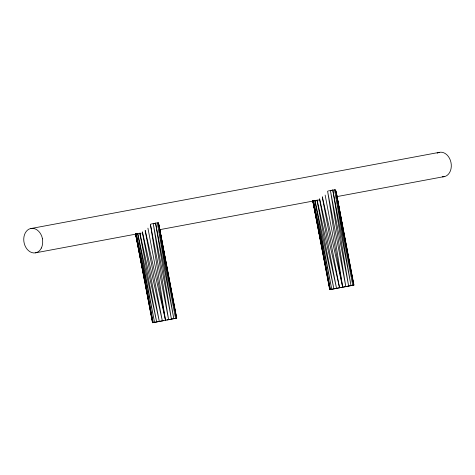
<?xml version="1.0" encoding="UTF-8"?>
<svg xmlns="http://www.w3.org/2000/svg" width="475" height="475" viewBox="0 0 475 475"><rect width="100%" height="100%" fill="white"/><g stroke="black" fill="none" stroke-linecap="round" stroke-linejoin="round"><path stroke-width="0.71" d="M135.618 234.282L152.493 322.727L176.724 318.108L158.905 224.687M176.724 318.108L166.891 320.025M312.692 200.498L329.697 289.661L339.536 287.749L322.341 197.606M336.371 192.981L353.934 285.048L340.931 287.565M163.727 320.631L152.493 322.727M329.697 289.661L353.934 285.048M151.092 224.034L158.329 222.686L176.534 318.131L158.929 224.847L164.819 256.951M328.302 190.968L335.534 189.62L353.744 285.071L336.14 191.781L342.024 223.891M30.905 228.54L439.458 152.321M35.542 252.837L141.223 233.124M160.027 229.615L319.152 199.928M337.238 196.549L444.095 176.617M322.305 196.644L342.695 287.143L327.59 191.104L345.8 286.556L330.428 190.57L348.638 286.015L332.797 190.125L331.36 190.404L332.797 190.125L351.007 285.576L334.537 189.804L352.747 285.249L335.671 190.35M145.261 230.428L165.49 320.203L150.385 224.164M319.61 198.669L339.536 287.749M142.399 231.735L162.325 320.809L145.13 230.672M317.098 199.91L336.52 288.325L319.556 199.399M139.887 232.97L159.309 321.385L142.352 232.465M314.955 200.325L333.872 288.836L316.985 200.331M137.744 233.391L156.661 321.902L139.781 233.391M313.482 200.616L331.77 289.245L314.806 200.325M136.278 233.682L154.559 322.311L137.596 233.385M313.001 200.735L313.732 204.369M314.462 208.008L314.759 209.463M135.791 233.795L136.521 237.435M136.818 238.889L137.109 240.344M135.577 233.825L153.134 322.59L136.218 233.908M135.547 233.831L152.677 322.703L148.651 301.601M325.137 195.077L342.695 287.143M313.423 200.842L330.345 289.53L312.787 200.765L329.887 289.637L321.557 245.985M312.954 200.877L315.59 214.7M315.869 216.155L317.953 227.068M318.226 228.523L321.284 244.53M150.551 225.031L168.589 319.616L153.223 223.63L171.428 319.081L155.592 223.185L154.155 223.464L155.592 223.185L173.797 318.636L157.332 222.864L175.536 318.315L158.329 222.686M147.927 228.143L165.49 320.203M135.749 233.938L140.327 257.949M140.606 259.403L142.684 270.317M142.963 271.771L145.047 282.684M145.32 284.139L148.378 300.147M342.695 227.537L342.962 228.998M343.235 230.458L343.906 234.104M165.086 258.412L165.757 262.058M166.024 263.518L166.695 267.17M41.396 248.015A12.415 9.399 79.4 0 1 28.363 250.539A12.415 9.399 79.4 0 1 27.58 230.078A12.415 9.399 79.4 0 1 42.483 238.854M437.16 153.193A12.415 9.399 79.4 0 1 450.947 162.331A12.415 9.399 79.4 0 1 442.272 176.825M42.417 238.907A12.415 9.399 79.4 0 1 41.361 248.021"/></g></svg>
